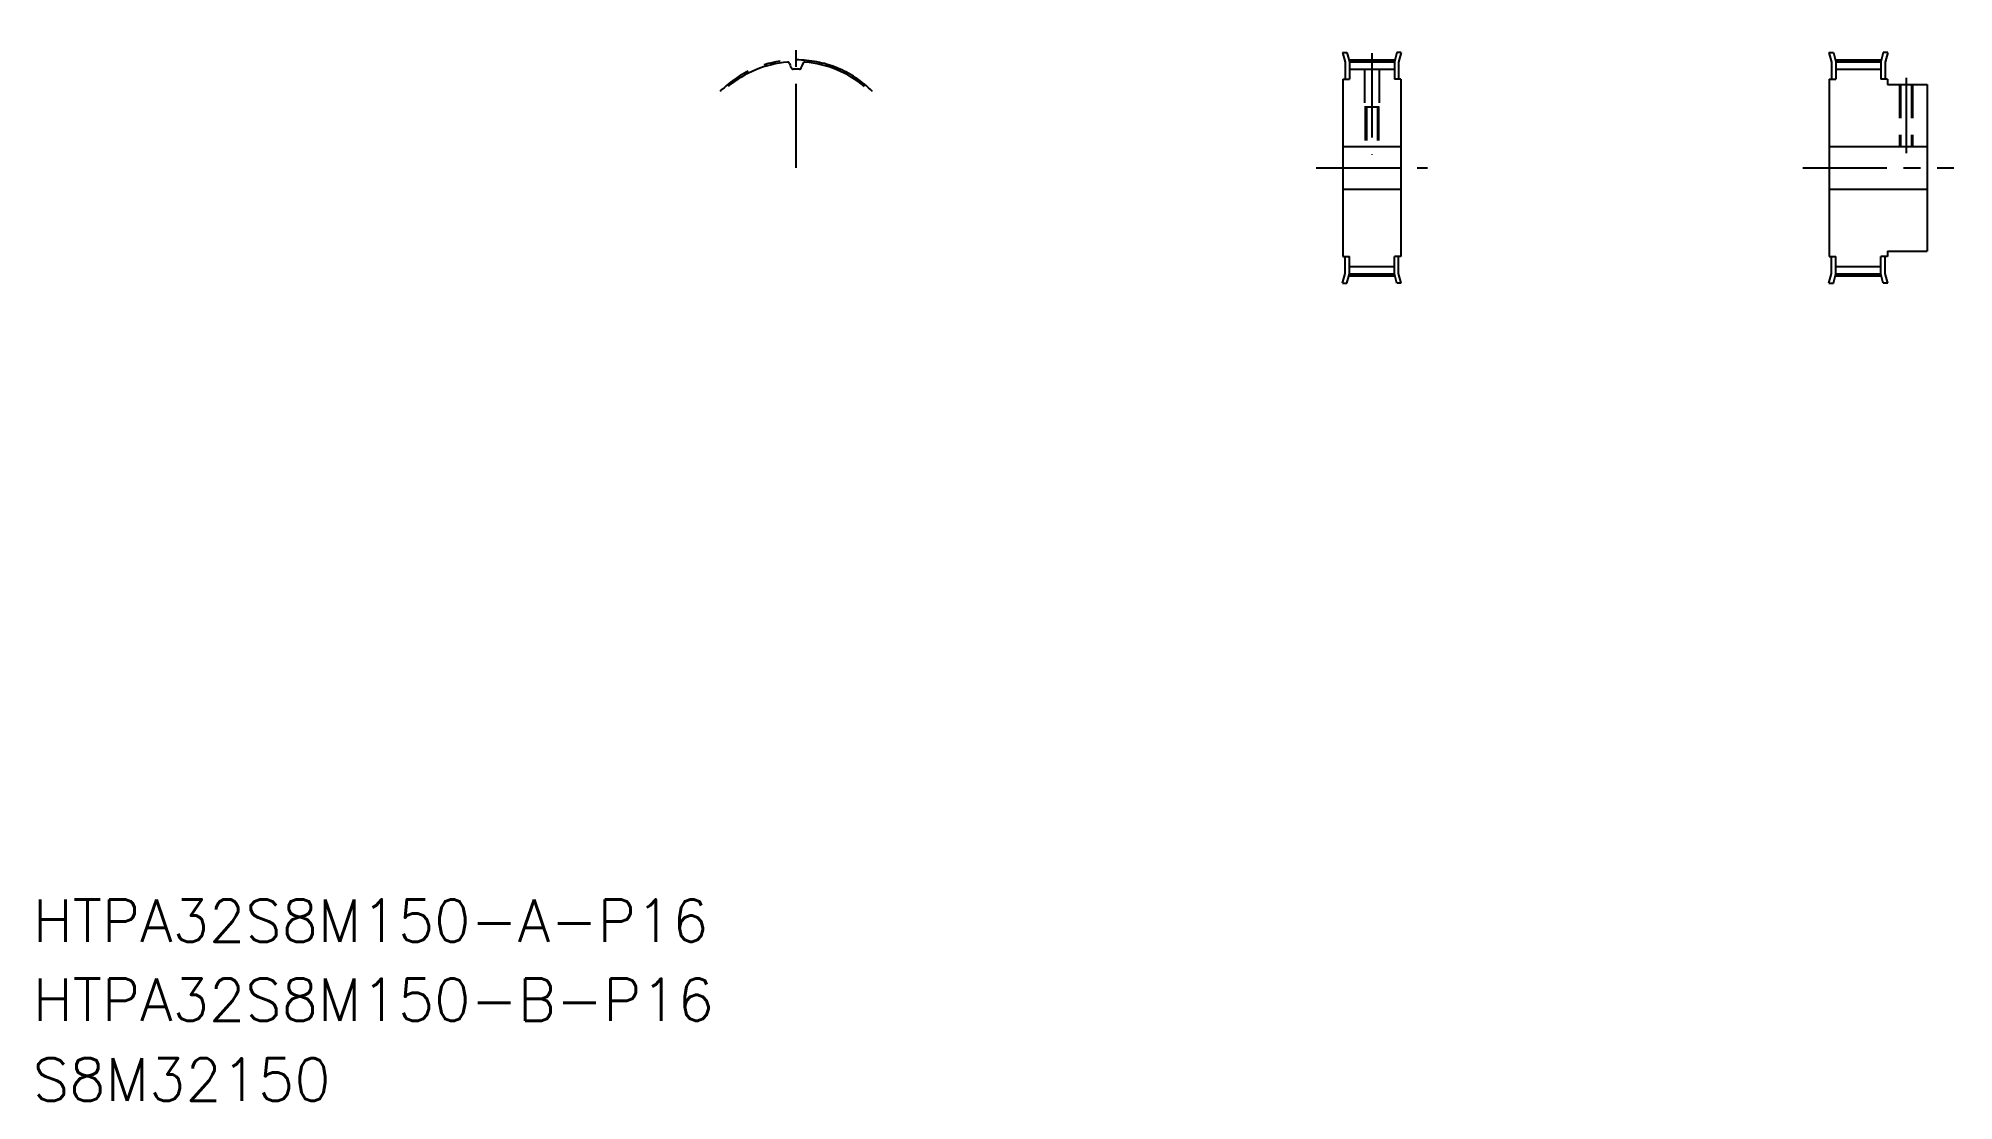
# Model space of a CAD drawing. Extents: x 42 to 765, y 40 to 441.
import ezdxf

# ---------------------------------------------------------------- set-up
doc = ezdxf.new("R2010")
doc.units = 0
doc.linetypes.add('CENTER', pattern=[50.8, 31.75, -6.35, 6.35, -6.35])
doc.linetypes.add('DASHED', pattern=[19.05, 12.7, -6.35])
doc.layers.get('0').update_dxf_attribs({"linetype": 'CONTINUOUS'})
doc.layers.add('CENTER', color=1, linetype='CENTER')
doc.styles.get("Standard").update_dxf_attribs({"font": 'txt', "bigfont": 'BIGFONT'})

msp = doc.modelspace()

# ---------------------------------------------------------------- linework, layer by layer
at = {"color": 7, "linetype": 'CONTINUOUS'}
for p, q in [((534.5, 435.76), (535.48, 432.11)), ((534.5, 435.76), (536.16, 435.76)), ((536.16, 435.76), (537.08, 432.32)), ((555, 435.76), (554.08, 432.32)), ((556.66, 435.76), (555, 435.76)), ((556.66, 435.76), (555.68, 432.11)), ((718.19, 435.76), (719.85, 435.76)), ((718.19, 435.76), (719.17, 432.11)), ((719.85, 435.76), (720.77, 432.32)), ((738.69, 435.76), (737.77, 432.32)), ((740.35, 435.76), (738.69, 435.76)), ((740.35, 435.76), (739.37, 432.11)), ((535.48, 432.11), (535.48, 425.76)), ((537.08, 432.32), (554.08, 432.32)), ((537.08, 432.32), (537.08, 425.76)), ((537.08, 429.49), (554.08, 429.49)), ((554.08, 432.32), (554.08, 425.76)), ((555.68, 432.11), (555.68, 425.76)), ((719.17, 432.11), (719.17, 425.76)), ((720.77, 432.32), (720.77, 425.76)), ((720.77, 432.32), (737.77, 432.32)), ((720.77, 429.49), (737.77, 429.49)), ((737.77, 432.32), (737.77, 425.76)), ((739.37, 432.11), (739.37, 425.76)), ((534.58, 425.76), (534.58, 358.76)), ((534.58, 425.76), (537.08, 425.76)), ((556.58, 425.76), (554.08, 425.76)), ((556.58, 425.76), (556.58, 358.76)), ((718.27, 425.76), (718.27, 358.76)), ((718.27, 425.76), (720.77, 425.76)), ((740.27, 425.76), (737.77, 425.76)), ((740.27, 425.76), (740.27, 423.76)), ((740.27, 423.76), (755.27, 423.76)), ((755.27, 423.76), (755.27, 360.76)), ((718.27, 409.01), (718.27, 409.01)), ((534.58, 400.26), (556.58, 400.26)), ((718.27, 400.26), (755.27, 400.26)), ((718.27, 392.26), (718.27, 392.26)), ((534.58, 384.26), (556.58, 384.26)), ((718.27, 384.26), (755.27, 384.26)), ((534.58, 358.76), (537.08, 358.76)), ((535.48, 352.41), (535.48, 358.76)), ((537.08, 352.2), (537.08, 358.76)), ((537.08, 355.03), (554.08, 355.03)), ((556.58, 358.76), (554.08, 358.76)), ((554.08, 352.2), (554.08, 358.76)), ((555.68, 352.41), (555.68, 358.76)), ((718.27, 358.76), (720.77, 358.76)), ((719.17, 352.41), (719.17, 358.76)), ((720.77, 352.2), (720.77, 358.76)), ((720.77, 355.03), (737.77, 355.03)), ((737.77, 352.2), (737.77, 358.76)), ((740.27, 358.76), (737.77, 358.76)), ((739.37, 352.41), (739.37, 358.76)), ((740.27, 360.76), (755.27, 360.76)), ((740.27, 360.76), (740.27, 358.76)), ((534.5, 348.76), (535.48, 352.41)), ((534.5, 348.76), (536.16, 348.76)), ((536.16, 348.76), (537.08, 352.2)), ((537.08, 352.2), (554.08, 352.2)), ((555, 348.76), (554.08, 352.2)), ((556.66, 348.76), (555, 348.76)), ((556.66, 348.76), (555.68, 352.41)), ((718.19, 348.76), (719.17, 352.41)), ((718.19, 348.76), (719.85, 348.76)), ((719.85, 348.76), (720.77, 352.2)), ((720.77, 352.2), (737.77, 352.2)), ((738.69, 348.76), (737.77, 352.2)), ((740.35, 348.76), (738.69, 348.76)), ((740.35, 348.76), (739.37, 352.41))]:
    msp.add_line(p, q, dxfattribs=at)
at = {"color": 3, "linetype": 'DASHED'}
for p, q in [((542.83, 429.49), (542.83, 415.26)), ((548.33, 429.49), (548.33, 415.26)), ((744.77, 423.76), (744.77, 400.26)), ((745.2, 423.76), (745.2, 400.26)), ((749.34, 423.76), (749.34, 400.26)), ((749.77, 423.76), (749.77, 400.26)), ((542.83, 415.26), (548.33, 415.26)), ((543.08, 415.26), (543.08, 400.26)), ((543.51, 415.26), (543.51, 400.26)), ((547.65, 415.26), (547.65, 400.26)), ((548.08, 415.26), (548.08, 400.26))]:
    msp.add_line(p, q, dxfattribs=at)
at = {"color": 7, "linetype": 'CONTINUOUS'}
for centre, radius, start, end in [((328.26, 392.26), 40.06, 94.76298, 130), ((324.99, 431.43), 0.75, 14.2449, 94.76298), ((330.86, 432.92), 5.3, 194.2449, 218.54229), ((327.02, 429.87), 0.4, 218.54229, 271.87704), ((328.26, 392.26), 37.23, 90, 91.87704), ((328.26, 392.26), 37.23, 88.12296, 90), ((329.49, 429.87), 0.4, 268.12296, 321.45771), ((325.66, 432.92), 5.3, 321.45771, 345.7551), ((331.52, 431.43), 0.75, 85.23702, 165.7551), ((328.26, 392.26), 40.06, 50, 85.23702)]:
    msp.add_arc(centre, radius, start, end, dxfattribs=at)
at = {"layer": 'CENTER', "color": 1, "linetype": 'CENTER'}
for p, q in [((328.26, 392.26), (328.26, 441.16)), ((545.58, 435.5), (545.58, 397.26)), ((537.08, 433), (554.08, 433)), ((720.77, 433), (737.77, 433)), ((747.27, 426.26), (747.27, 397.76)), ((524.58, 392.26), (566.58, 392.26)), ((708.27, 392.26), (765.27, 392.26)), ((537.08, 351.51), (554.08, 351.51)), ((720.77, 351.51), (737.77, 351.51))]:
    msp.add_line(p, q, dxfattribs=at)
msp.add_arc((328.26, 392.26), 40.74, 45, 135, dxfattribs=at)

# ---------------------------------------------------------------- texts
at = {"color": 7, "linetype": 'CONTINUOUS'}
for s, p in [('HTPA32S8M150-A-P16', (40, 100)), ('HTPA32S8M150-B-P16', (40, 70.11)), ('S8M32150', (40, 40))]:
    msp.add_text(s, height=16, dxfattribs=at).set_placement(p)

doc.saveas('drawing.dxf')
